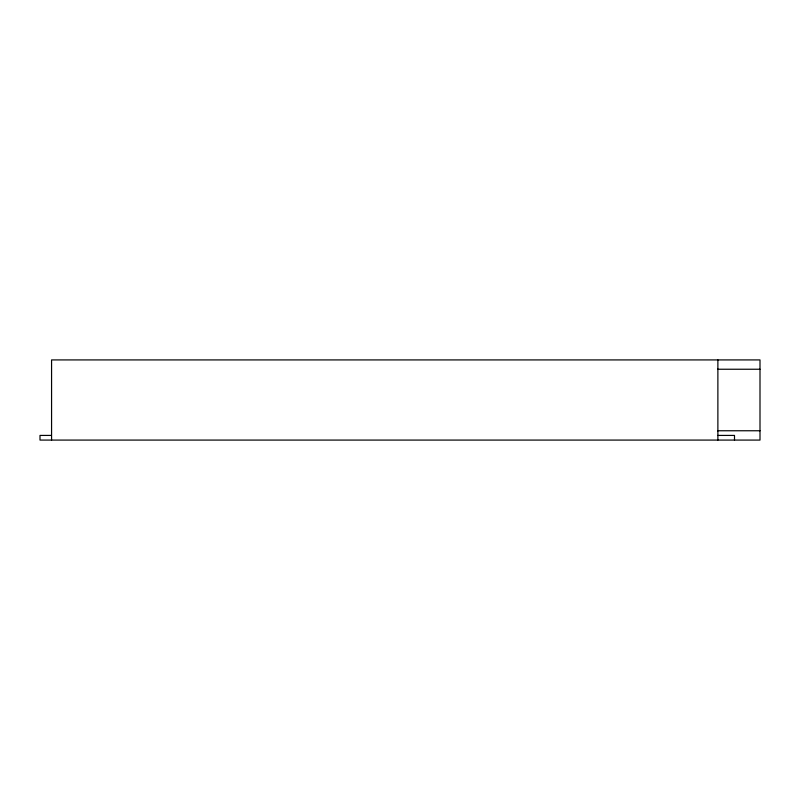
<?xml version="1.0" encoding="UTF-8"?>
<svg xmlns="http://www.w3.org/2000/svg" width="800" height="800" viewBox="0 0 800 800"><rect width="100%" height="100%" fill="white"/><g stroke="black" fill="none" stroke-linecap="round" stroke-linejoin="round"><path stroke-width="1.2" d="M717.52 369.24L760 369.24M717.52 430.76L760 430.76M51 435.42L40 435.42L40 440.08L760 440.08L760 359.92L51.57 359.92L51.57 440.08M717.88 435.42L734.5 435.42L734.5 440.08M717.88 359.92L717.88 440.08"/></g></svg>
